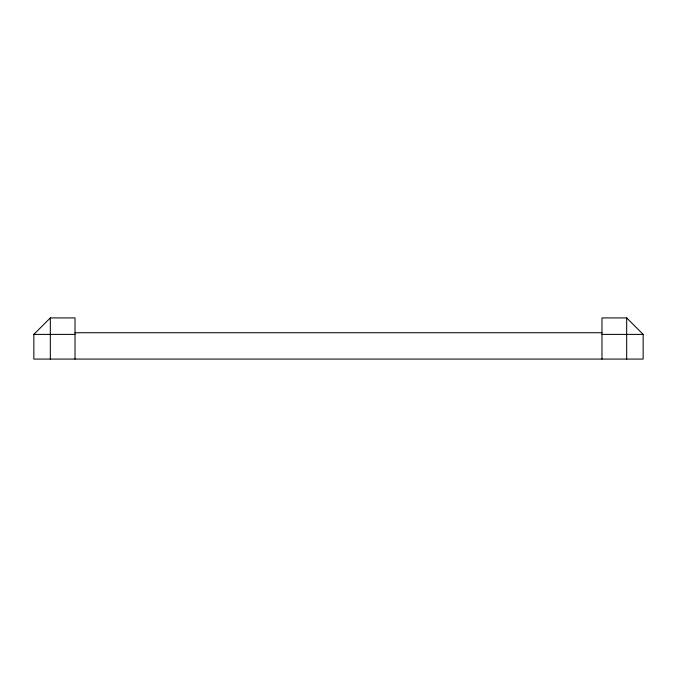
<?xml version="1.0" encoding="UTF-8"?>
<svg xmlns="http://www.w3.org/2000/svg" width="677" height="677" viewBox="0 0 677 677"><rect width="100%" height="100%" fill="white"/><g stroke="black" fill="none" stroke-linecap="round" stroke-linejoin="round"><path stroke-width="1.02" d="M601.98 359.081L601.98 317.919L626.682 317.919L643.15 334.387L643.15 359.081L33.85 359.081L33.85 334.387L50.318 317.919L75.02 317.919L75.02 359.081M75.02 332.737L601.98 332.737M33.85 334.387L75.02 334.387M601.98 334.387L643.15 334.387M626.682 317.919L626.682 359.081M50.318 317.919L50.318 359.081"/></g></svg>
